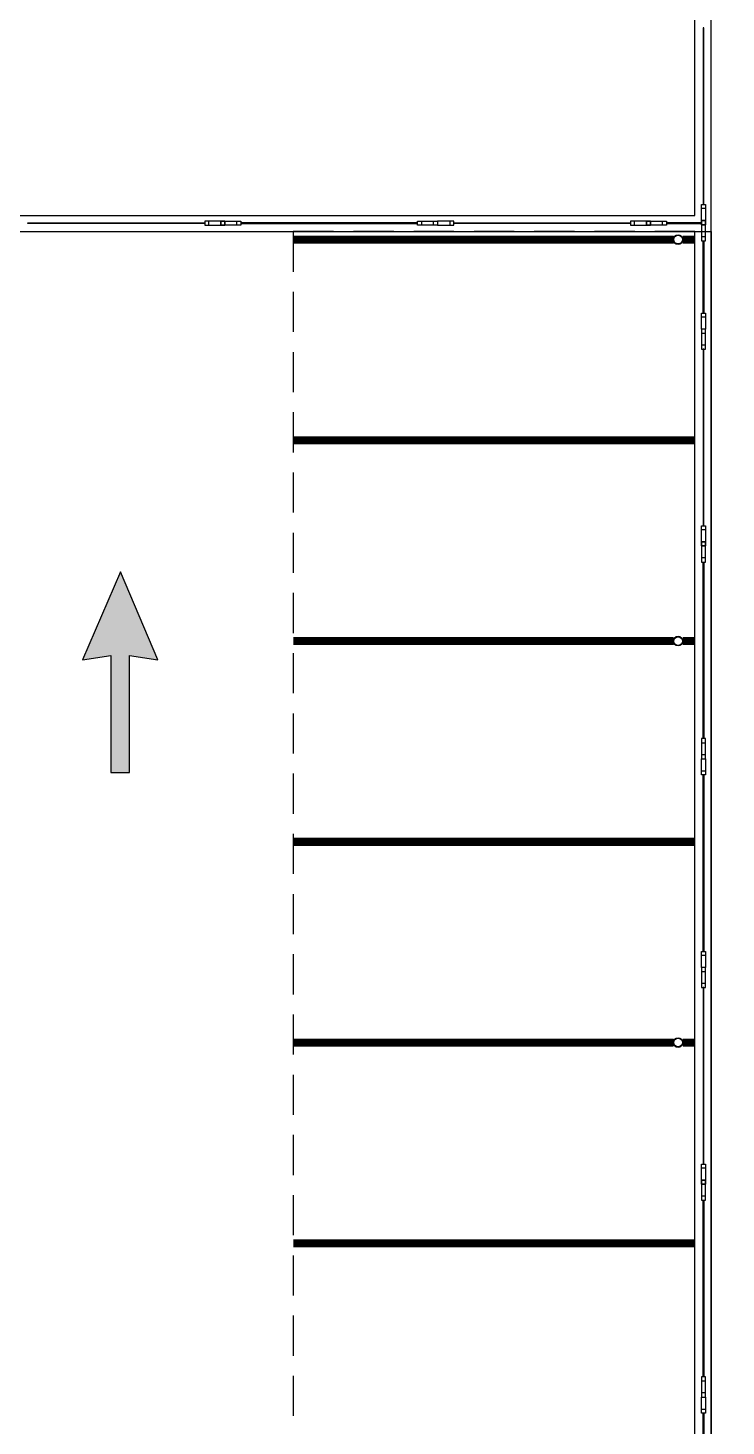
# Model space of a CAD drawing. Header units: millimetres. Extents: x -579 to 213, y -67 to 509.
# Drawn here: x 8.48 to 17.17, y 14.72 to 32.13 of the extents above; entities that cross this region are included whole.
import ezdxf
from ezdxf.xclip import XClip

# ---------------------------------------------------------------- set-up
doc = ezdxf.new("R2010")
doc.units = ezdxf.units.MM
doc.header["$LTSCALE"] = 0.1
doc.linetypes.add('X REF - ANELO INST bind$0$X REF - ANELO EXT$0$DASHED', pattern=[0.75, 0.5, -0.25])
for name, color, linetype in [('X REF - ANELO INST bind$0$X REF - ANELO EXT$0$A-VISTAS', 8, 'Continuous'), ('X REF - ANELO INST bind$0$X REF - ANELO EXT$0$C-METALICA', 8, 'Continuous'), ('X REF - ANELO INST bind$0$X REF - ANELO EXT$0$MET-COLUMNA METALICA', 7, 'Continuous'), ('X REF - ANELO INST bind$0$X REF - ANELO EXT$0$P-PINT VIAL AMARILLA', 9, 'Continuous'), ('X REF - ANELO INST bind$0$X REF - ANELO EXT$0$PROY-MEDIASOMBRA', 8, 'X REF - ANELO INST bind$0$X REF - ANELO EXT$0$DASHED')]:
    doc.layers.add(name, color=color, linetype=linetype)

# ---------------------------------------------------------------- blocks, each defined once
blk = doc.blocks.new('X REF - ANELO INST bind$0$X REF - ANELO EXT$0$parking')
at = {"layer": 'X REF - ANELO INST bind$0$X REF - ANELO EXT$0$P-PINT VIAL AMARILLA', "const_width": 0.1, "elevation": 0}
blk.add_lwpolyline([(-4.75, 0), (0.25, 0)], dxfattribs=at)
blk = doc.blocks.new('X REF - ANELO INST bind$0$X REF - ANELO EXT$0$flecha simple')
at = {"layer": 'X REF - ANELO INST bind$0$X REF - ANELO EXT$0$P-PINT VIAL AMARILLA', "ltscale": 0.1}
blk.add_hatch(color=256, dxfattribs=at).paths.add_polyline_path([(-0.253, 1.406), (0.098, 1.46), (0.098, 0), (0.333, 0), (0.333, 1.46), (0.684, 1.406), (0.221, 2.5)])
at = {"layer": 'X REF - ANELO INST bind$0$X REF - ANELO EXT$0$P-PINT VIAL AMARILLA', "linetype": 'Continuous'}
blk.add_lwpolyline([(0.333, 0), (0.333, 1.46), (0.684, 1.406), (0.221, 2.5), (-0.253, 1.406), (0.098, 1.46), (0.098, 0)], close=True, dxfattribs=at)
blk = doc.blocks.new('X REF - ANELO INST bind$0$X REF - ANELO EXT')
at = {"layer": 'X REF - ANELO INST bind$0$X REF - ANELO EXT$0$A-VISTAS'}
for p, q in [((16.981, 29.595), (16.981, 41.778)), ((16.781, 29.795), (16.781, 41.588)), ((0.279, 29.795), (16.781, 29.795)), ((0.279, 29.595), (16.981, 29.595))]:
    blk.add_line(p, q, dxfattribs=at)
blk.add_lwpolyline([(16.981, 5.472), (16.981, 41.778), (47.481, 41.778), (47.481, 5.472)], close=True, dxfattribs=at)
blk.add_lwpolyline([(11.781, -6.245), (11.781, -6.047), (16.781, -6.047), (16.781, 29.595), (16.781, 29.595), (16.981, 29.595), (16.981, 29.595), (16.981, -6.245), (11.781, -6.245)], dxfattribs=at)
at = {"layer": 'X REF - ANELO INST bind$0$X REF - ANELO EXT$0$C-METALICA'}
for p, q in [((16.863, 29.731), (16.863, 29.881)), ((16.913, 29.881), (16.913, 29.731)), ((10.878, 29.725), (10.728, 29.725)), ((10.728, 29.675), (10.878, 29.675)), ((10.928, 29.725), (11.078, 29.725)), ((11.078, 29.675), (10.928, 29.675)), ((13.378, 29.725), (13.528, 29.725)), ((13.528, 29.675), (13.378, 29.675)), ((13.728, 29.725), (13.578, 29.725)), ((13.728, 29.725), (13.578, 29.725)), ((13.578, 29.675), (13.728, 29.675)), ((13.578, 29.675), (13.728, 29.675)), ((16.178, 29.725), (16.028, 29.725)), ((16.028, 29.675), (16.178, 29.675)), ((16.228, 29.725), (16.378, 29.725)), ((16.378, 29.675), (16.228, 29.675)), ((16.863, 29.681), (16.863, 29.531)), ((16.913, 29.531), (16.913, 29.681)), ((16.863, 29.531), (16.863, 29.482)), ((16.913, 29.482), (16.913, 29.531)), ((16.863, 28.38), (16.863, 28.53)), ((16.913, 28.53), (16.913, 28.38)), ((16.863, 28.33), (16.863, 28.18)), ((16.913, 28.18), (16.913, 28.33)), ((16.863, 25.73), (16.863, 25.88)), ((16.913, 25.88), (16.913, 25.73)), ((16.863, 25.68), (16.863, 25.53)), ((16.913, 25.53), (16.913, 25.68)), ((16.863, 23.23), (16.863, 23.08)), ((16.913, 23.08), (16.913, 23.23)), ((16.863, 22.88), (16.863, 23.03)), ((16.913, 23.03), (16.913, 22.88)), ((16.863, 20.431), (16.863, 20.581)), ((16.913, 20.581), (16.913, 20.431)), ((16.863, 20.381), (16.863, 20.231)), ((16.913, 20.231), (16.913, 20.381)), ((16.863, 17.781), (16.863, 17.931)), ((16.913, 17.931), (16.913, 17.781)), ((16.863, 17.731), (16.863, 17.581)), ((16.913, 17.581), (16.913, 17.731)), ((16.863, 15.281), (16.863, 15.131)), ((16.913, 15.131), (16.913, 15.281)), ((16.863, 14.931), (16.863, 15.081)), ((16.913, 15.081), (16.913, 14.931))]:
    blk.add_line(p, q, dxfattribs=at)
for points in [[(16.893, 29.931), (16.893, 32.131), (16.883, 32.131), (16.883, 29.931)], [(16.863, 29.881), (16.863, 29.931), (16.913, 29.931), (16.913, 29.881)], [(10.678, 29.695), (8.478, 29.695), (8.478, 29.705), (10.678, 29.705)], [(10.728, 29.725), (10.678, 29.725), (10.678, 29.675), (10.728, 29.675)], [(10.878, 29.725), (10.928, 29.725), (10.928, 29.675), (10.878, 29.675)], [(10.928, 29.725), (10.878, 29.725), (10.878, 29.675), (10.928, 29.675)], [(11.078, 29.725), (11.128, 29.725), (11.128, 29.675), (11.078, 29.675)], [(11.128, 29.695), (13.328, 29.695), (13.328, 29.705), (11.128, 29.705)], [(13.328, 29.725), (13.378, 29.725), (13.378, 29.675), (13.328, 29.675)], [(13.528, 29.725), (13.578, 29.725), (13.578, 29.675), (13.528, 29.675)], [(13.778, 29.725), (13.728, 29.725), (13.728, 29.675), (13.778, 29.675)], [(13.778, 29.725), (13.728, 29.725), (13.728, 29.675), (13.778, 29.675)], [(15.978, 29.695), (13.778, 29.695), (13.778, 29.705), (15.978, 29.705)], [(16.028, 29.725), (15.978, 29.725), (15.978, 29.675), (16.028, 29.675)], [(16.228, 29.725), (16.178, 29.725), (16.178, 29.675), (16.228, 29.675)], [(16.178, 29.725), (16.228, 29.725), (16.228, 29.675), (16.178, 29.675)], [(16.378, 29.725), (16.428, 29.725), (16.428, 29.675), (16.378, 29.675)], [(16.428, 29.695), (16.863, 29.695), (16.863, 29.705), (16.428, 29.705)], [(16.863, 29.731), (16.863, 29.681), (16.913, 29.681), (16.913, 29.731)], [(16.863, 29.681), (16.863, 29.731), (16.913, 29.731), (16.913, 29.681)], [(16.863, 29.531), (16.863, 29.481), (16.913, 29.481), (16.913, 29.531)], [(16.863, 28.53), (16.863, 28.58), (16.913, 28.58), (16.913, 28.53)], [(16.863, 28.38), (16.863, 28.33), (16.913, 28.33), (16.913, 28.38)], [(16.863, 28.18), (16.863, 28.13), (16.913, 28.13), (16.913, 28.18)], [(16.893, 25.93), (16.893, 28.13), (16.883, 28.13), (16.883, 25.93)], [(16.863, 25.88), (16.863, 25.93), (16.913, 25.93), (16.913, 25.88)], [(16.863, 25.73), (16.863, 25.68), (16.913, 25.68), (16.913, 25.73)], [(16.863, 25.68), (16.863, 25.73), (16.913, 25.73), (16.913, 25.68)], [(16.863, 25.53), (16.863, 25.48), (16.913, 25.48), (16.913, 25.53)], [(16.893, 25.48), (16.893, 23.28), (16.883, 23.28), (16.883, 25.48)], [(16.863, 23.28), (16.863, 23.23), (16.913, 23.23), (16.913, 23.28)], [(16.863, 23.08), (16.863, 23.03), (16.913, 23.03), (16.913, 23.08)], [(16.863, 22.83), (16.863, 22.88), (16.913, 22.88), (16.913, 22.83)], [(16.893, 22.83), (16.893, 20.631), (16.883, 20.631), (16.883, 22.83)], [(16.863, 20.581), (16.863, 20.631), (16.913, 20.631), (16.913, 20.581)], [(16.863, 20.431), (16.863, 20.381), (16.913, 20.381), (16.913, 20.431)], [(16.863, 20.231), (16.863, 20.181), (16.913, 20.181), (16.913, 20.231)], [(16.893, 17.981), (16.893, 20.181), (16.883, 20.181), (16.883, 17.981)], [(16.863, 17.931), (16.863, 17.981), (16.913, 17.981), (16.913, 17.931)], [(16.863, 17.781), (16.863, 17.731), (16.913, 17.731), (16.913, 17.781)], [(16.863, 17.731), (16.863, 17.781), (16.913, 17.781), (16.913, 17.731)], [(16.863, 17.581), (16.863, 17.531), (16.913, 17.531), (16.913, 17.581)], [(16.893, 17.531), (16.893, 15.331), (16.883, 15.331), (16.883, 17.531)], [(16.863, 15.331), (16.863, 15.281), (16.913, 15.281), (16.913, 15.331)], [(16.863, 15.131), (16.863, 15.081), (16.913, 15.081), (16.913, 15.131)], [(16.863, 14.881), (16.863, 14.931), (16.913, 14.931), (16.913, 14.881)], [(16.893, 14.881), (16.893, 12.682), (16.883, 12.682), (16.883, 14.881)]]:
    blk.add_lwpolyline(points, close=True, dxfattribs=at)
blk.add_lwpolyline([(16.893, 29.481), (16.893, 28.58), (16.883, 28.58), (16.883, 29.481)], dxfattribs=at)
at = {"layer": 'X REF - ANELO INST bind$0$X REF - ANELO EXT$0$MET-COLUMNA METALICA'}
for centre, radius in [((16.571, 29.495), 0.06), ((16.571, 29.495), 0.054), ((16.571, 24.495), 0.06), ((16.571, 24.495), 0.054), ((16.571, 19.495), 0.06), ((16.571, 19.495), 0.054)]:
    blk.add_circle(centre, radius, dxfattribs=at)
at = {"layer": 'X REF - ANELO INST bind$0$X REF - ANELO EXT$0$P-PINT VIAL AMARILLA', "const_width": 0.1}
for points in [[(16.511, 29.495), (11.781, 29.495)], [(16.781, 29.495), (16.631, 29.495)], [(16.511, 24.495), (11.781, 24.495)], [(16.781, 24.495), (16.631, 24.495)], [(16.511, 19.495), (11.781, 19.495)], [(16.781, 19.495), (16.631, 19.495)]]:
    blk.add_lwpolyline(points, dxfattribs=at)
at = {"layer": 'X REF - ANELO INST bind$0$X REF - ANELO EXT$0$PROY-MEDIASOMBRA', "ltscale": 10}
blk.add_lwpolyline([(11.781, 29.595), (11.781, -5.847), (16.781, -5.847), (16.781, 29.595), (11.781, 29.595)], dxfattribs=at)
at = {"rotation": 180}
for p in [(12.031, 26.995, 0.004), (12.031, 21.995, 0.004), (12.031, 16.995, 0.004)]:
    blk.add_blockref('X REF - ANELO INST bind$0$X REF - ANELO EXT$0$parking', p, dxfattribs=at)
at = {"extrusion": (4.59844e-06, 3.6479e-19, 1)}
blk.add_blockref('X REF - ANELO INST bind$0$X REF - ANELO EXT$0$flecha simple', (9.411, 22.857, -0.001), dxfattribs=at)
blk = doc.blocks.new('X REF - ANELO INST bind$0$X REF - ANELO')
blk.add_blockref('X REF - ANELO INST bind$0$X REF - ANELO EXT', (0, 0))
blk = doc.blocks.new('X REF - ANELO INST bind')
ref = blk.add_blockref('X REF - ANELO INST bind$0$X REF - ANELO', (0, 0))
XClip(ref).set_block_clipping_path([(-76.9680737415, -24.7711317477), (92.9860355418, 61.1669630168)])

msp = doc.modelspace()

# ---------------------------------------------------------------- block references
msp.add_blockref('X REF - ANELO INST bind', (0, 0))

doc.saveas('drawing.dxf')
